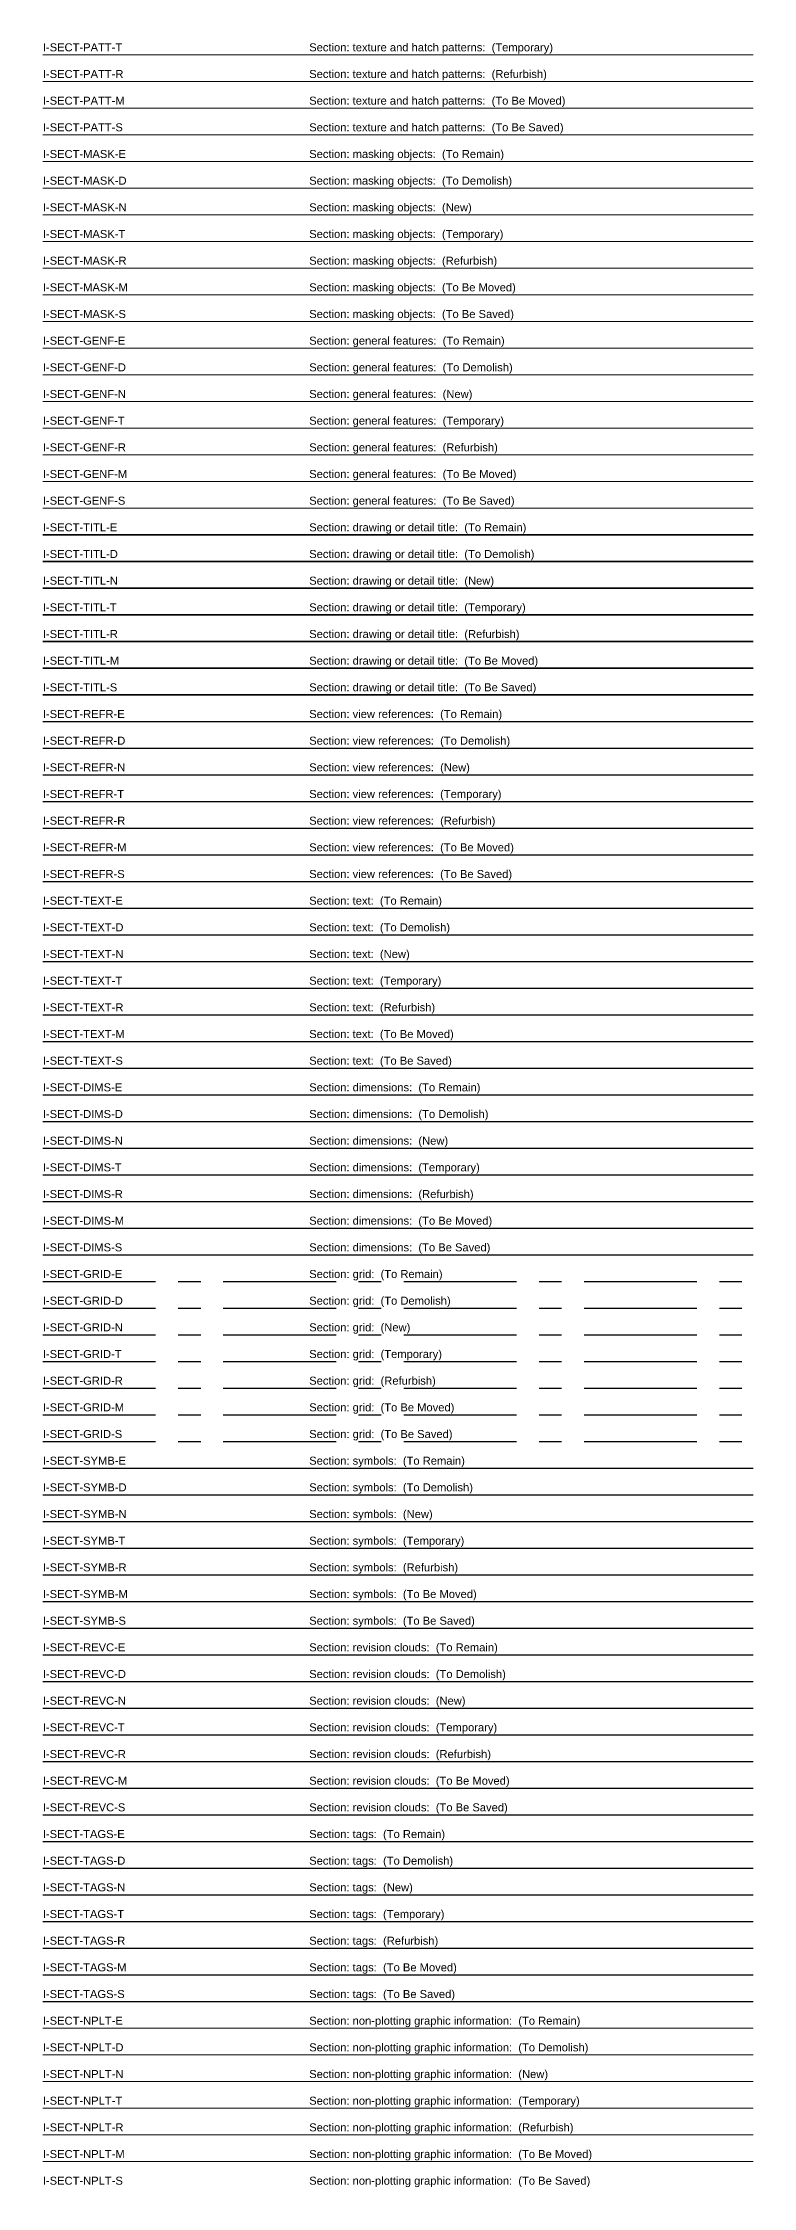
# Model space of a CAD drawing. Header units: millimetres. Extents: x 0 to 200, y -4838 to 3.
# Drawn here: x 0 to 200, y -3630 to -3027 of the extents above; entities that cross this region are included whole.
import ezdxf

# ---------------------------------------------------------------- set-up
doc = ezdxf.new("R2010")
doc.units = ezdxf.units.MM
doc.linetypes.add('CENTER', pattern=[50.8, 31.75, -6.35, 6.35, -6.35])
for name, color, linetype, lineweight, plot in [('I-PLAN-NPLT-S', 140, 'Continuous', 18, False), ('I-SECT-NPLT-D', 140, 'Continuous', 18, False), ('I-SECT-NPLT-E', 140, 'Continuous', 18, False), ('I-SECT-NPLT-M', 140, 'Continuous', 18, False), ('I-SECT-NPLT-N', 140, 'Continuous', 18, False), ('I-SECT-NPLT-R', 140, 'Continuous', 18, False), ('I-SECT-NPLT-S', 140, 'Continuous', 18, False), ('I-SECT-NPLT-T', 140, 'Continuous', 18, False)]:
    doc.layers.add(name, color=color, linetype=linetype, lineweight=lineweight, plot=plot)
for name, color, linetype, lineweight in [('I-SECT-DIMS-D', 11, 'Continuous', 25), ('I-SECT-DIMS-E', 201, 'Continuous', 25), ('I-SECT-DIMS-M', 51, 'Continuous', 25), ('I-SECT-DIMS-N', 171, 'Continuous', 25), ('I-SECT-DIMS-R', 131, 'Continuous', 25), ('I-SECT-DIMS-S', 101, 'Continuous', 25), ('I-SECT-DIMS-T', 31, 'Continuous', 25), ('I-SECT-GENF-D', 10, 'Continuous', 18), ('I-SECT-GENF-E', 200, 'Continuous', 18), ('I-SECT-GENF-M', 50, 'Continuous', 18), ('I-SECT-GENF-N', 170, 'Continuous', 18), ('I-SECT-GENF-R', 130, 'Continuous', 18), ('I-SECT-GENF-S', 100, 'Continuous', 18), ('I-SECT-GENF-T', 30, 'Continuous', 18), ('I-SECT-GRID-D', 11, 'CENTER', 25), ('I-SECT-GRID-E', 201, 'CENTER', 25), ('I-SECT-GRID-M', 51, 'CENTER', 25), ('I-SECT-GRID-N', 171, 'CENTER', 25), ('I-SECT-GRID-R', 131, 'CENTER', 25), ('I-SECT-GRID-S', 101, 'CENTER', 25), ('I-SECT-GRID-T', 31, 'CENTER', 25), ('I-SECT-MASK-D', 10, 'Continuous', 18), ('I-SECT-MASK-E', 200, 'Continuous', 18), ('I-SECT-MASK-M', 50, 'Continuous', 18), ('I-SECT-MASK-N', 170, 'Continuous', 18), ('I-SECT-MASK-R', 130, 'Continuous', 18), ('I-SECT-MASK-S', 100, 'Continuous', 18), ('I-SECT-MASK-T', 30, 'Continuous', 18), ('I-SECT-PATT-M', 59, 'Continuous', 13), ('I-SECT-PATT-R', 139, 'Continuous', 13), ('I-SECT-PATT-S', 109, 'Continuous', 13), ('I-SECT-PATT-T', 39, 'Continuous', 13), ('I-SECT-REFR-D', 11, 'Continuous', 25), ('I-SECT-REFR-E', 201, 'Continuous', 25), ('I-SECT-REFR-M', 51, 'Continuous', 25), ('I-SECT-REFR-N', 171, 'Continuous', 25), ('I-SECT-REFR-R', 131, 'Continuous', 25), ('I-SECT-REFR-S', 101, 'Continuous', 25), ('I-SECT-REFR-T', 31, 'Continuous', 25), ('I-SECT-REVC-D', 71, 'Continuous', 25), ('I-SECT-REVC-E', 71, 'Continuous', 25), ('I-SECT-REVC-M', 71, 'Continuous', 25), ('I-SECT-REVC-N', 71, 'Continuous', 25), ('I-SECT-REVC-R', 71, 'Continuous', 25), ('I-SECT-REVC-S', 71, 'Continuous', 25), ('I-SECT-REVC-T', 71, 'Continuous', 25), ('I-SECT-SYMB-D', 11, 'Continuous', 25), ('I-SECT-SYMB-E', 201, 'Continuous', 25), ('I-SECT-SYMB-M', 51, 'Continuous', 25), ('I-SECT-SYMB-N', 171, 'Continuous', 25), ('I-SECT-SYMB-R', 131, 'Continuous', 25), ('I-SECT-SYMB-S', 101, 'Continuous', 25), ('I-SECT-SYMB-T', 31, 'Continuous', 25), ('I-SECT-TAGS-D', 11, 'Continuous', 25), ('I-SECT-TAGS-E', 201, 'Continuous', 25), ('I-SECT-TAGS-M', 51, 'Continuous', 25), ('I-SECT-TAGS-N', 171, 'Continuous', 25), ('I-SECT-TAGS-R', 131, 'Continuous', 25), ('I-SECT-TAGS-S', 101, 'Continuous', 25), ('I-SECT-TAGS-T', 31, 'Continuous', 25), ('I-SECT-TEXT-D', 11, 'Continuous', 25), ('I-SECT-TEXT-E', 201, 'Continuous', 25), ('I-SECT-TEXT-M', 51, 'Continuous', 25), ('I-SECT-TEXT-N', 171, 'Continuous', 25), ('I-SECT-TEXT-R', 131, 'Continuous', 25), ('I-SECT-TEXT-S', 101, 'Continuous', 25), ('I-SECT-TEXT-T', 31, 'Continuous', 25), ('I-SECT-TITL-D', 13, 'Continuous', 35), ('I-SECT-TITL-E', 203, 'Continuous', 35), ('I-SECT-TITL-M', 53, 'Continuous', 35), ('I-SECT-TITL-N', 173, 'Continuous', 35), ('I-SECT-TITL-R', 133, 'Continuous', 35), ('I-SECT-TITL-S', 103, 'Continuous', 35), ('I-SECT-TITL-T', 33, 'Continuous', 35)]:
    doc.layers.add(name, color=color, linetype=linetype, lineweight=lineweight)
doc.styles.get("Standard").update_dxf_attribs({"font": 'arial.ttf'})

# ---------------------------------------------------------------- blocks, each defined once
blk = doc.blocks.new('AecLayers_SingleLetter_Augmented_UpperPhasing_I_2D')
at = {"layer": 'I-SECT-DIMS-D'}
blk.add_line((0, -3330), (200, -3330), dxfattribs=at)
at = {"layer": 'I-SECT-DIMS-E'}
blk.add_line((0, -3322.5), (200, -3322.5), dxfattribs=at)
at = {"layer": 'I-SECT-DIMS-M'}
blk.add_line((0, -3360), (200, -3360), dxfattribs=at)
at = {"layer": 'I-SECT-DIMS-N'}
blk.add_line((0, -3337.5), (200, -3337.5), dxfattribs=at)
at = {"layer": 'I-SECT-DIMS-R'}
blk.add_line((0, -3352.5), (200, -3352.5), dxfattribs=at)
at = {"layer": 'I-SECT-DIMS-S'}
blk.add_line((0, -3367.5), (200, -3367.5), dxfattribs=at)
at = {"layer": 'I-SECT-DIMS-T'}
blk.add_line((0, -3345), (200, -3345), dxfattribs=at)
at = {"layer": 'I-SECT-GENF-D'}
blk.add_line((0, -3120), (200, -3120), dxfattribs=at)
at = {"layer": 'I-SECT-GENF-E'}
blk.add_line((0, -3112.5), (200, -3112.5), dxfattribs=at)
at = {"layer": 'I-SECT-GENF-M'}
blk.add_line((0, -3150), (200, -3150), dxfattribs=at)
at = {"layer": 'I-SECT-GENF-N'}
blk.add_line((0, -3127.5), (200, -3127.5), dxfattribs=at)
at = {"layer": 'I-SECT-GENF-R'}
blk.add_line((0, -3142.5), (200, -3142.5), dxfattribs=at)
at = {"layer": 'I-SECT-GENF-S'}
blk.add_line((0, -3157.5), (200, -3157.5), dxfattribs=at)
at = {"layer": 'I-SECT-GENF-T'}
blk.add_line((0, -3135), (200, -3135), dxfattribs=at)
at = {"layer": 'I-SECT-GRID-D'}
blk.add_line((0, -3382.5), (200, -3382.5), dxfattribs=at)
at = {"layer": 'I-SECT-GRID-E'}
blk.add_line((0, -3375), (200, -3375), dxfattribs=at)
at = {"layer": 'I-SECT-GRID-M'}
blk.add_line((0, -3412.5), (200, -3412.5), dxfattribs=at)
at = {"layer": 'I-SECT-GRID-N'}
blk.add_line((0, -3390), (200, -3390), dxfattribs=at)
at = {"layer": 'I-SECT-GRID-R'}
blk.add_line((0, -3405), (200, -3405), dxfattribs=at)
at = {"layer": 'I-SECT-GRID-S'}
blk.add_line((0, -3420), (200, -3420), dxfattribs=at)
at = {"layer": 'I-SECT-GRID-T'}
blk.add_line((0, -3397.5), (200, -3397.5), dxfattribs=at)
at = {"layer": 'I-SECT-MASK-D'}
blk.add_line((0, -3067.5), (200, -3067.5), dxfattribs=at)
at = {"layer": 'I-SECT-MASK-E'}
blk.add_line((0, -3060), (200, -3060), dxfattribs=at)
at = {"layer": 'I-SECT-MASK-M'}
blk.add_line((0, -3097.5), (200, -3097.5), dxfattribs=at)
at = {"layer": 'I-SECT-MASK-N'}
blk.add_line((0, -3075), (200, -3075), dxfattribs=at)
at = {"layer": 'I-SECT-MASK-R'}
blk.add_line((0, -3090), (200, -3090), dxfattribs=at)
at = {"layer": 'I-SECT-MASK-S'}
blk.add_line((0, -3105), (200, -3105), dxfattribs=at)
at = {"layer": 'I-SECT-MASK-T'}
blk.add_line((0, -3082.5), (200, -3082.5), dxfattribs=at)
at = {"layer": 'I-SECT-NPLT-D'}
blk.add_line((0, -3592.5), (200, -3592.5), dxfattribs=at)
at = {"layer": 'I-SECT-NPLT-E'}
blk.add_line((0, -3585), (200, -3585), dxfattribs=at)
at = {"layer": 'I-SECT-NPLT-M'}
blk.add_line((0, -3622.5), (200, -3622.5), dxfattribs=at)
at = {"layer": 'I-SECT-NPLT-N'}
blk.add_line((0, -3600), (200, -3600), dxfattribs=at)
at = {"layer": 'I-SECT-NPLT-R'}
blk.add_line((0, -3615), (200, -3615), dxfattribs=at)
at = {"layer": 'I-SECT-NPLT-T'}
blk.add_line((0, -3607.5), (200, -3607.5), dxfattribs=at)
at = {"layer": 'I-SECT-PATT-M'}
blk.add_line((0, -3045), (200, -3045), dxfattribs=at)
at = {"layer": 'I-SECT-PATT-R'}
blk.add_line((0, -3037.5), (200, -3037.5), dxfattribs=at)
at = {"layer": 'I-SECT-PATT-S'}
blk.add_line((0, -3052.5), (200, -3052.5), dxfattribs=at)
at = {"layer": 'I-SECT-PATT-T'}
blk.add_line((0, -3030), (200, -3030), dxfattribs=at)
at = {"layer": 'I-SECT-REFR-D'}
blk.add_line((0, -3225), (200, -3225), dxfattribs=at)
at = {"layer": 'I-SECT-REFR-E'}
blk.add_line((0, -3217.5), (200, -3217.5), dxfattribs=at)
at = {"layer": 'I-SECT-REFR-M'}
blk.add_line((0, -3255), (200, -3255), dxfattribs=at)
at = {"layer": 'I-SECT-REFR-N'}
blk.add_line((0, -3232.5), (200, -3232.5), dxfattribs=at)
at = {"layer": 'I-SECT-REFR-R'}
blk.add_line((0, -3247.5), (200, -3247.5), dxfattribs=at)
at = {"layer": 'I-SECT-REFR-S'}
blk.add_line((0, -3262.5), (200, -3262.5), dxfattribs=at)
at = {"layer": 'I-SECT-REFR-T'}
blk.add_line((0, -3240), (200, -3240), dxfattribs=at)
at = {"layer": 'I-SECT-REVC-D'}
blk.add_line((0, -3487.5), (200, -3487.5), dxfattribs=at)
at = {"layer": 'I-SECT-REVC-E'}
blk.add_line((0, -3480), (200, -3480), dxfattribs=at)
at = {"layer": 'I-SECT-REVC-M'}
blk.add_line((0, -3517.5), (200, -3517.5), dxfattribs=at)
at = {"layer": 'I-SECT-REVC-N'}
blk.add_line((0, -3495), (200, -3495), dxfattribs=at)
at = {"layer": 'I-SECT-REVC-R'}
blk.add_line((0, -3510), (200, -3510), dxfattribs=at)
at = {"layer": 'I-SECT-REVC-S'}
blk.add_line((0, -3525), (200, -3525), dxfattribs=at)
at = {"layer": 'I-SECT-REVC-T'}
blk.add_line((0, -3502.5), (200, -3502.5), dxfattribs=at)
at = {"layer": 'I-SECT-SYMB-D'}
blk.add_line((0, -3435), (200, -3435), dxfattribs=at)
at = {"layer": 'I-SECT-SYMB-E'}
blk.add_line((0, -3427.5), (200, -3427.5), dxfattribs=at)
at = {"layer": 'I-SECT-SYMB-M'}
blk.add_line((0, -3465), (200, -3465), dxfattribs=at)
at = {"layer": 'I-SECT-SYMB-N'}
blk.add_line((0, -3442.5), (200, -3442.5), dxfattribs=at)
at = {"layer": 'I-SECT-SYMB-R'}
blk.add_line((0, -3457.5), (200, -3457.5), dxfattribs=at)
at = {"layer": 'I-SECT-SYMB-S'}
blk.add_line((0, -3472.5), (200, -3472.5), dxfattribs=at)
at = {"layer": 'I-SECT-SYMB-T'}
blk.add_line((0, -3450), (200, -3450), dxfattribs=at)
at = {"layer": 'I-SECT-TAGS-D'}
blk.add_line((0, -3540), (200, -3540), dxfattribs=at)
at = {"layer": 'I-SECT-TAGS-E'}
blk.add_line((0, -3532.5), (200, -3532.5), dxfattribs=at)
at = {"layer": 'I-SECT-TAGS-M'}
blk.add_line((0, -3570), (200, -3570), dxfattribs=at)
at = {"layer": 'I-SECT-TAGS-N'}
blk.add_line((0, -3547.5), (200, -3547.5), dxfattribs=at)
at = {"layer": 'I-SECT-TAGS-R'}
blk.add_line((0, -3562.5), (200, -3562.5), dxfattribs=at)
at = {"layer": 'I-SECT-TAGS-S'}
blk.add_line((0, -3577.5), (200, -3577.5), dxfattribs=at)
at = {"layer": 'I-SECT-TAGS-T'}
blk.add_line((0, -3555), (200, -3555), dxfattribs=at)
at = {"layer": 'I-SECT-TEXT-D'}
blk.add_line((0, -3277.5), (200, -3277.5), dxfattribs=at)
at = {"layer": 'I-SECT-TEXT-E'}
blk.add_line((0, -3270), (200, -3270), dxfattribs=at)
at = {"layer": 'I-SECT-TEXT-M'}
blk.add_line((0, -3307.5), (200, -3307.5), dxfattribs=at)
at = {"layer": 'I-SECT-TEXT-N'}
blk.add_line((0, -3285), (200, -3285), dxfattribs=at)
at = {"layer": 'I-SECT-TEXT-R'}
blk.add_line((0, -3300), (200, -3300), dxfattribs=at)
at = {"layer": 'I-SECT-TEXT-S'}
blk.add_line((0, -3315), (200, -3315), dxfattribs=at)
at = {"layer": 'I-SECT-TEXT-T'}
blk.add_line((0, -3292.5), (200, -3292.5), dxfattribs=at)
at = {"layer": 'I-SECT-TITL-D'}
blk.add_line((0, -3172.5), (200, -3172.5), dxfattribs=at)
at = {"layer": 'I-SECT-TITL-E'}
blk.add_line((0, -3165), (200, -3165), dxfattribs=at)
at = {"layer": 'I-SECT-TITL-M'}
blk.add_line((0, -3202.5), (200, -3202.5), dxfattribs=at)
at = {"layer": 'I-SECT-TITL-N'}
blk.add_line((0, -3180), (200, -3180), dxfattribs=at)
at = {"layer": 'I-SECT-TITL-R'}
blk.add_line((0, -3195), (200, -3195), dxfattribs=at)
at = {"layer": 'I-SECT-TITL-S'}
blk.add_line((0, -3210), (200, -3210), dxfattribs=at)
at = {"layer": 'I-SECT-TITL-T'}
blk.add_line((0, -3187.5), (200, -3187.5), dxfattribs=at)
at = {"layer": 'I-SECT-DIMS-D'}
for s, p in [('I-SECT-DIMS-D', (0, -3329)), ('Section: dimensions:  (To Demolish)', (75, -3329))]:
    blk.add_text(s, height=2.25, dxfattribs=at).set_placement(p)
at = {"layer": 'I-SECT-DIMS-E'}
for s, p in [('I-SECT-DIMS-E', (0, -3321.5)), ('Section: dimensions:  (To Remain)', (75, -3321.5))]:
    blk.add_text(s, height=2.25, dxfattribs=at).set_placement(p)
at = {"layer": 'I-SECT-DIMS-M'}
for s, p in [('I-SECT-DIMS-M', (0, -3359)), ('Section: dimensions:  (To Be Moved)', (75, -3359))]:
    blk.add_text(s, height=2.25, dxfattribs=at).set_placement(p)
at = {"layer": 'I-SECT-DIMS-N'}
for s, p in [('I-SECT-DIMS-N', (0, -3336.5)), ('Section: dimensions:  (New)', (75, -3336.5))]:
    blk.add_text(s, height=2.25, dxfattribs=at).set_placement(p)
at = {"layer": 'I-SECT-DIMS-R'}
for s, p in [('I-SECT-DIMS-R', (0, -3351.5)), ('Section: dimensions:  (Refurbish)', (75, -3351.5))]:
    blk.add_text(s, height=2.25, dxfattribs=at).set_placement(p)
at = {"layer": 'I-SECT-DIMS-S'}
for s, p in [('I-SECT-DIMS-S', (0, -3366.5)), ('Section: dimensions:  (To Be Saved)', (75, -3366.5))]:
    blk.add_text(s, height=2.25, dxfattribs=at).set_placement(p)
at = {"layer": 'I-SECT-DIMS-T'}
for s, p in [('I-SECT-DIMS-T', (0, -3344)), ('Section: dimensions:  (Temporary)', (75, -3344))]:
    blk.add_text(s, height=2.25, dxfattribs=at).set_placement(p)
at = {"layer": 'I-SECT-GENF-D'}
for s, p in [('I-SECT-GENF-D', (0, -3119)), ('Section: general features:  (To Demolish)', (75, -3119))]:
    blk.add_text(s, height=2.25, dxfattribs=at).set_placement(p)
at = {"layer": 'I-SECT-GENF-E'}
for s, p in [('I-SECT-GENF-E', (0, -3111.5)), ('Section: general features:  (To Remain)', (75, -3111.5))]:
    blk.add_text(s, height=2.25, dxfattribs=at).set_placement(p)
at = {"layer": 'I-SECT-GENF-M'}
for s, p in [('I-SECT-GENF-M', (0, -3149)), ('Section: general features:  (To Be Moved)', (75, -3149))]:
    blk.add_text(s, height=2.25, dxfattribs=at).set_placement(p)
at = {"layer": 'I-SECT-GENF-N'}
for s, p in [('I-SECT-GENF-N', (0, -3126.5)), ('Section: general features:  (New)', (75, -3126.5))]:
    blk.add_text(s, height=2.25, dxfattribs=at).set_placement(p)
at = {"layer": 'I-SECT-GENF-R'}
for s, p in [('I-SECT-GENF-R', (0, -3141.5)), ('Section: general features:  (Refurbish)', (75, -3141.5))]:
    blk.add_text(s, height=2.25, dxfattribs=at).set_placement(p)
at = {"layer": 'I-SECT-GENF-S'}
for s, p in [('I-SECT-GENF-S', (0, -3156.5)), ('Section: general features:  (To Be Saved)', (75, -3156.5))]:
    blk.add_text(s, height=2.25, dxfattribs=at).set_placement(p)
at = {"layer": 'I-SECT-GENF-T'}
for s, p in [('I-SECT-GENF-T', (0, -3134)), ('Section: general features:  (Temporary)', (75, -3134))]:
    blk.add_text(s, height=2.25, dxfattribs=at).set_placement(p)
at = {"layer": 'I-SECT-GRID-D'}
for s, p in [('I-SECT-GRID-D', (0, -3381.5)), ('Section: grid:  (To Demolish)', (75, -3381.5))]:
    blk.add_text(s, height=2.25, dxfattribs=at).set_placement(p)
at = {"layer": 'I-SECT-GRID-E'}
for s, p in [('I-SECT-GRID-E', (0, -3374)), ('Section: grid:  (To Remain)', (75, -3374))]:
    blk.add_text(s, height=2.25, dxfattribs=at).set_placement(p)
at = {"layer": 'I-SECT-GRID-M'}
for s, p in [('I-SECT-GRID-M', (0, -3411.5)), ('Section: grid:  (To Be Moved)', (75, -3411.5))]:
    blk.add_text(s, height=2.25, dxfattribs=at).set_placement(p)
at = {"layer": 'I-SECT-GRID-N'}
for s, p in [('I-SECT-GRID-N', (0, -3389)), ('Section: grid:  (New)', (75, -3389))]:
    blk.add_text(s, height=2.25, dxfattribs=at).set_placement(p)
at = {"layer": 'I-SECT-GRID-R'}
for s, p in [('I-SECT-GRID-R', (0, -3404)), ('Section: grid:  (Refurbish)', (75, -3404))]:
    blk.add_text(s, height=2.25, dxfattribs=at).set_placement(p)
at = {"layer": 'I-SECT-GRID-S'}
for s, p in [('I-SECT-GRID-S', (0, -3419)), ('Section: grid:  (To Be Saved)', (75, -3419))]:
    blk.add_text(s, height=2.25, dxfattribs=at).set_placement(p)
at = {"layer": 'I-SECT-GRID-T'}
for s, p in [('I-SECT-GRID-T', (0, -3396.5)), ('Section: grid:  (Temporary)', (75, -3396.5))]:
    blk.add_text(s, height=2.25, dxfattribs=at).set_placement(p)
at = {"layer": 'I-SECT-MASK-D'}
for s, p in [('I-SECT-MASK-D', (0, -3066.5)), ('Section: masking objects:  (To Demolish)', (75, -3066.5))]:
    blk.add_text(s, height=2.25, dxfattribs=at).set_placement(p)
at = {"layer": 'I-SECT-MASK-E'}
for s, p in [('I-SECT-MASK-E', (0, -3059)), ('Section: masking objects:  (To Remain)', (75, -3059))]:
    blk.add_text(s, height=2.25, dxfattribs=at).set_placement(p)
at = {"layer": 'I-SECT-MASK-M'}
for s, p in [('I-SECT-MASK-M', (0, -3096.5)), ('Section: masking objects:  (To Be Moved)', (75, -3096.5))]:
    blk.add_text(s, height=2.25, dxfattribs=at).set_placement(p)
at = {"layer": 'I-SECT-MASK-N'}
for s, p in [('I-SECT-MASK-N', (0, -3074)), ('Section: masking objects:  (New)', (75, -3074))]:
    blk.add_text(s, height=2.25, dxfattribs=at).set_placement(p)
at = {"layer": 'I-SECT-MASK-R'}
for s, p in [('I-SECT-MASK-R', (0, -3089)), ('Section: masking objects:  (Refurbish)', (75, -3089))]:
    blk.add_text(s, height=2.25, dxfattribs=at).set_placement(p)
at = {"layer": 'I-SECT-MASK-S'}
for s, p in [('I-SECT-MASK-S', (0, -3104)), ('Section: masking objects:  (To Be Saved)', (75, -3104))]:
    blk.add_text(s, height=2.25, dxfattribs=at).set_placement(p)
at = {"layer": 'I-SECT-MASK-T'}
for s, p in [('I-SECT-MASK-T', (0, -3081.5)), ('Section: masking objects:  (Temporary)', (75, -3081.5))]:
    blk.add_text(s, height=2.25, dxfattribs=at).set_placement(p)
at = {"layer": 'I-SECT-NPLT-D'}
for s, p in [('I-SECT-NPLT-D', (0, -3591.5)), ('Section: non-plotting graphic information:  (To Demolish)', (75, -3591.5))]:
    blk.add_text(s, height=2.25, dxfattribs=at).set_placement(p)
at = {"layer": 'I-SECT-NPLT-E'}
for s, p in [('I-SECT-NPLT-E', (0, -3584)), ('Section: non-plotting graphic information:  (To Remain)', (75, -3584))]:
    blk.add_text(s, height=2.25, dxfattribs=at).set_placement(p)
at = {"layer": 'I-SECT-NPLT-M'}
for s, p in [('I-SECT-NPLT-M', (0, -3621.5)), ('Section: non-plotting graphic information:  (To Be Moved)', (75, -3621.5))]:
    blk.add_text(s, height=2.25, dxfattribs=at).set_placement(p)
at = {"layer": 'I-SECT-NPLT-N'}
for s, p in [('I-SECT-NPLT-N', (0, -3599)), ('Section: non-plotting graphic information:  (New)', (75, -3599))]:
    blk.add_text(s, height=2.25, dxfattribs=at).set_placement(p)
at = {"layer": 'I-SECT-NPLT-R'}
for s, p in [('I-SECT-NPLT-R', (0, -3614)), ('Section: non-plotting graphic information:  (Refurbish)', (75, -3614))]:
    blk.add_text(s, height=2.25, dxfattribs=at).set_placement(p)
at = {"layer": 'I-SECT-NPLT-S'}
for s, p in [('I-SECT-NPLT-S', (0, -3629)), ('Section: non-plotting graphic information:  (To Be Saved)', (75, -3629))]:
    blk.add_text(s, height=2.25, dxfattribs=at).set_placement(p)
at = {"layer": 'I-SECT-NPLT-T'}
for s, p in [('I-SECT-NPLT-T', (0, -3606.5)), ('Section: non-plotting graphic information:  (Temporary)', (75, -3606.5))]:
    blk.add_text(s, height=2.25, dxfattribs=at).set_placement(p)
at = {"layer": 'I-SECT-PATT-M'}
for s, p in [('I-SECT-PATT-M', (0, -3044)), ('Section: texture and hatch patterns:  (To Be Moved)', (75, -3044))]:
    blk.add_text(s, height=2.25, dxfattribs=at).set_placement(p)
at = {"layer": 'I-SECT-PATT-R'}
for s, p in [('I-SECT-PATT-R', (0, -3036.5)), ('Section: texture and hatch patterns:  (Refurbish)', (75, -3036.5))]:
    blk.add_text(s, height=2.25, dxfattribs=at).set_placement(p)
at = {"layer": 'I-SECT-PATT-S'}
for s, p in [('I-SECT-PATT-S', (0, -3051.5)), ('Section: texture and hatch patterns:  (To Be Saved)', (75, -3051.5))]:
    blk.add_text(s, height=2.25, dxfattribs=at).set_placement(p)
at = {"layer": 'I-SECT-PATT-T'}
for s, p in [('I-SECT-PATT-T', (0, -3029)), ('Section: texture and hatch patterns:  (Temporary)', (75, -3029))]:
    blk.add_text(s, height=2.25, dxfattribs=at).set_placement(p)
at = {"layer": 'I-SECT-REFR-D'}
for s, p in [('I-SECT-REFR-D', (0, -3224)), ('Section: view references:  (To Demolish)', (75, -3224))]:
    blk.add_text(s, height=2.25, dxfattribs=at).set_placement(p)
at = {"layer": 'I-SECT-REFR-E'}
for s, p in [('I-SECT-REFR-E', (0, -3216.5)), ('Section: view references:  (To Remain)', (75, -3216.5))]:
    blk.add_text(s, height=2.25, dxfattribs=at).set_placement(p)
at = {"layer": 'I-SECT-REFR-M'}
for s, p in [('I-SECT-REFR-M', (0, -3254)), ('Section: view references:  (To Be Moved)', (75, -3254))]:
    blk.add_text(s, height=2.25, dxfattribs=at).set_placement(p)
at = {"layer": 'I-SECT-REFR-N'}
for s, p in [('I-SECT-REFR-N', (0, -3231.5)), ('Section: view references:  (New)', (75, -3231.5))]:
    blk.add_text(s, height=2.25, dxfattribs=at).set_placement(p)
at = {"layer": 'I-SECT-REFR-R'}
for s, p in [('I-SECT-REFR-R', (0, -3246.5)), ('Section: view references:  (Refurbish)', (75, -3246.5))]:
    blk.add_text(s, height=2.25, dxfattribs=at).set_placement(p)
at = {"layer": 'I-SECT-REFR-S'}
for s, p in [('I-SECT-REFR-S', (0, -3261.5)), ('Section: view references:  (To Be Saved)', (75, -3261.5))]:
    blk.add_text(s, height=2.25, dxfattribs=at).set_placement(p)
at = {"layer": 'I-SECT-REFR-T'}
for s, p in [('I-SECT-REFR-T', (0, -3239)), ('Section: view references:  (Temporary)', (75, -3239))]:
    blk.add_text(s, height=2.25, dxfattribs=at).set_placement(p)
at = {"layer": 'I-SECT-REVC-D'}
for s, p in [('I-SECT-REVC-D', (0, -3486.5)), ('Section: revision clouds:  (To Demolish)', (75, -3486.5))]:
    blk.add_text(s, height=2.25, dxfattribs=at).set_placement(p)
at = {"layer": 'I-SECT-REVC-E'}
for s, p in [('I-SECT-REVC-E', (0, -3479)), ('Section: revision clouds:  (To Remain)', (75, -3479))]:
    blk.add_text(s, height=2.25, dxfattribs=at).set_placement(p)
at = {"layer": 'I-SECT-REVC-M'}
for s, p in [('I-SECT-REVC-M', (0, -3516.5)), ('Section: revision clouds:  (To Be Moved)', (75, -3516.5))]:
    blk.add_text(s, height=2.25, dxfattribs=at).set_placement(p)
at = {"layer": 'I-SECT-REVC-N'}
for s, p in [('Section: revision clouds:  (New)', (75, -3494)), ('I-SECT-REVC-N', (0, -3494))]:
    blk.add_text(s, height=2.25, dxfattribs=at).set_placement(p)
at = {"layer": 'I-SECT-REVC-R'}
for s, p in [('I-SECT-REVC-R', (0, -3509)), ('Section: revision clouds:  (Refurbish)', (75, -3509))]:
    blk.add_text(s, height=2.25, dxfattribs=at).set_placement(p)
at = {"layer": 'I-SECT-REVC-S'}
for s, p in [('I-SECT-REVC-S', (0, -3524)), ('Section: revision clouds:  (To Be Saved)', (75, -3524))]:
    blk.add_text(s, height=2.25, dxfattribs=at).set_placement(p)
at = {"layer": 'I-SECT-REVC-T'}
for s, p in [('I-SECT-REVC-T', (0, -3501.5)), ('Section: revision clouds:  (Temporary)', (75, -3501.5))]:
    blk.add_text(s, height=2.25, dxfattribs=at).set_placement(p)
at = {"layer": 'I-SECT-SYMB-D'}
for s, p in [('I-SECT-SYMB-D', (0, -3434)), ('Section: symbols:  (To Demolish)', (75, -3434))]:
    blk.add_text(s, height=2.25, dxfattribs=at).set_placement(p)
at = {"layer": 'I-SECT-SYMB-E'}
for s, p in [('I-SECT-SYMB-E', (0, -3426.5)), ('Section: symbols:  (To Remain)', (75, -3426.5))]:
    blk.add_text(s, height=2.25, dxfattribs=at).set_placement(p)
at = {"layer": 'I-SECT-SYMB-M'}
for s, p in [('I-SECT-SYMB-M', (0, -3464)), ('Section: symbols:  (To Be Moved)', (75, -3464))]:
    blk.add_text(s, height=2.25, dxfattribs=at).set_placement(p)
at = {"layer": 'I-SECT-SYMB-N'}
for s, p in [('I-SECT-SYMB-N', (0, -3441.5)), ('Section: symbols:  (New)', (75, -3441.5))]:
    blk.add_text(s, height=2.25, dxfattribs=at).set_placement(p)
at = {"layer": 'I-SECT-SYMB-R'}
for s, p in [('I-SECT-SYMB-R', (0, -3456.5)), ('Section: symbols:  (Refurbish)', (75, -3456.5))]:
    blk.add_text(s, height=2.25, dxfattribs=at).set_placement(p)
at = {"layer": 'I-SECT-SYMB-S'}
for s, p in [('I-SECT-SYMB-S', (0, -3471.5)), ('Section: symbols:  (To Be Saved)', (75, -3471.5))]:
    blk.add_text(s, height=2.25, dxfattribs=at).set_placement(p)
at = {"layer": 'I-SECT-SYMB-T'}
for s, p in [('I-SECT-SYMB-T', (0, -3449)), ('Section: symbols:  (Temporary)', (75, -3449))]:
    blk.add_text(s, height=2.25, dxfattribs=at).set_placement(p)
at = {"layer": 'I-SECT-TAGS-D'}
for s, p in [('I-SECT-TAGS-D', (0, -3539)), ('Section: tags:  (To Demolish)', (75, -3539))]:
    blk.add_text(s, height=2.25, dxfattribs=at).set_placement(p)
at = {"layer": 'I-SECT-TAGS-E'}
for s, p in [('I-SECT-TAGS-E', (0, -3531.5)), ('Section: tags:  (To Remain)', (75, -3531.5))]:
    blk.add_text(s, height=2.25, dxfattribs=at).set_placement(p)
at = {"layer": 'I-SECT-TAGS-M'}
for s, p in [('I-SECT-TAGS-M', (0, -3569)), ('Section: tags:  (To Be Moved)', (75, -3569))]:
    blk.add_text(s, height=2.25, dxfattribs=at).set_placement(p)
at = {"layer": 'I-SECT-TAGS-N'}
for s, p in [('I-SECT-TAGS-N', (0, -3546.5)), ('Section: tags:  (New)', (75, -3546.5))]:
    blk.add_text(s, height=2.25, dxfattribs=at).set_placement(p)
at = {"layer": 'I-SECT-TAGS-R'}
for s, p in [('I-SECT-TAGS-R', (0, -3561.5)), ('Section: tags:  (Refurbish)', (75, -3561.5))]:
    blk.add_text(s, height=2.25, dxfattribs=at).set_placement(p)
at = {"layer": 'I-SECT-TAGS-S'}
for s, p in [('I-SECT-TAGS-S', (0, -3576.5)), ('Section: tags:  (To Be Saved)', (75, -3576.5))]:
    blk.add_text(s, height=2.25, dxfattribs=at).set_placement(p)
at = {"layer": 'I-SECT-TAGS-T'}
for s, p in [('I-SECT-TAGS-T', (0, -3554)), ('Section: tags:  (Temporary)', (75, -3554))]:
    blk.add_text(s, height=2.25, dxfattribs=at).set_placement(p)
at = {"layer": 'I-SECT-TEXT-D'}
for s, p in [('I-SECT-TEXT-D', (0, -3276.5)), ('Section: text:  (To Demolish)', (75, -3276.5))]:
    blk.add_text(s, height=2.25, dxfattribs=at).set_placement(p)
at = {"layer": 'I-SECT-TEXT-E'}
for s, p in [('I-SECT-TEXT-E', (0, -3269)), ('Section: text:  (To Remain)', (75, -3269))]:
    blk.add_text(s, height=2.25, dxfattribs=at).set_placement(p)
at = {"layer": 'I-SECT-TEXT-M'}
for s, p in [('I-SECT-TEXT-M', (0, -3306.5)), ('Section: text:  (To Be Moved)', (75, -3306.5))]:
    blk.add_text(s, height=2.25, dxfattribs=at).set_placement(p)
at = {"layer": 'I-SECT-TEXT-N'}
for s, p in [('I-SECT-TEXT-N', (0, -3284)), ('Section: text:  (New)', (75, -3284))]:
    blk.add_text(s, height=2.25, dxfattribs=at).set_placement(p)
at = {"layer": 'I-SECT-TEXT-R'}
for s, p in [('I-SECT-TEXT-R', (0, -3299)), ('Section: text:  (Refurbish)', (75, -3299))]:
    blk.add_text(s, height=2.25, dxfattribs=at).set_placement(p)
at = {"layer": 'I-SECT-TEXT-S'}
for s, p in [('I-SECT-TEXT-S', (0, -3314)), ('Section: text:  (To Be Saved)', (75, -3314))]:
    blk.add_text(s, height=2.25, dxfattribs=at).set_placement(p)
at = {"layer": 'I-SECT-TEXT-T'}
for s, p in [('I-SECT-TEXT-T', (0, -3291.5)), ('Section: text:  (Temporary)', (75, -3291.5))]:
    blk.add_text(s, height=2.25, dxfattribs=at).set_placement(p)
at = {"layer": 'I-SECT-TITL-D'}
for s, p in [('I-SECT-TITL-D', (0, -3171.5)), ('Section: drawing or detail title:  (To Demolish)', (75, -3171.5))]:
    blk.add_text(s, height=2.25, dxfattribs=at).set_placement(p)
at = {"layer": 'I-SECT-TITL-E'}
for s, p in [('I-SECT-TITL-E', (0, -3164)), ('Section: drawing or detail title:  (To Remain)', (75, -3164))]:
    blk.add_text(s, height=2.25, dxfattribs=at).set_placement(p)
at = {"layer": 'I-SECT-TITL-M'}
for s, p in [('I-SECT-TITL-M', (0, -3201.5)), ('Section: drawing or detail title:  (To Be Moved)', (75, -3201.5))]:
    blk.add_text(s, height=2.25, dxfattribs=at).set_placement(p)
at = {"layer": 'I-SECT-TITL-N'}
for s, p in [('I-SECT-TITL-N', (0, -3179)), ('Section: drawing or detail title:  (New)', (75, -3179))]:
    blk.add_text(s, height=2.25, dxfattribs=at).set_placement(p)
at = {"layer": 'I-SECT-TITL-R'}
for s, p in [('I-SECT-TITL-R', (0, -3194)), ('Section: drawing or detail title:  (Refurbish)', (75, -3194))]:
    blk.add_text(s, height=2.25, dxfattribs=at).set_placement(p)
at = {"layer": 'I-SECT-TITL-S'}
for s, p in [('I-SECT-TITL-S', (0, -3209)), ('Section: drawing or detail title:  (To Be Saved)', (75, -3209))]:
    blk.add_text(s, height=2.25, dxfattribs=at).set_placement(p)
at = {"layer": 'I-SECT-TITL-T'}
for s, p in [('I-SECT-TITL-T', (0, -3186.5)), ('Section: drawing or detail title:  (Temporary)', (75, -3186.5))]:
    blk.add_text(s, height=2.25, dxfattribs=at).set_placement(p)

msp = doc.modelspace()

# ---------------------------------------------------------------- block references
at = {"layer": 'I-PLAN-NPLT-S'}
msp.add_blockref('AecLayers_SingleLetter_Augmented_UpperPhasing_I_2D', (0, 0), dxfattribs=at)

doc.saveas('drawing.dxf')
